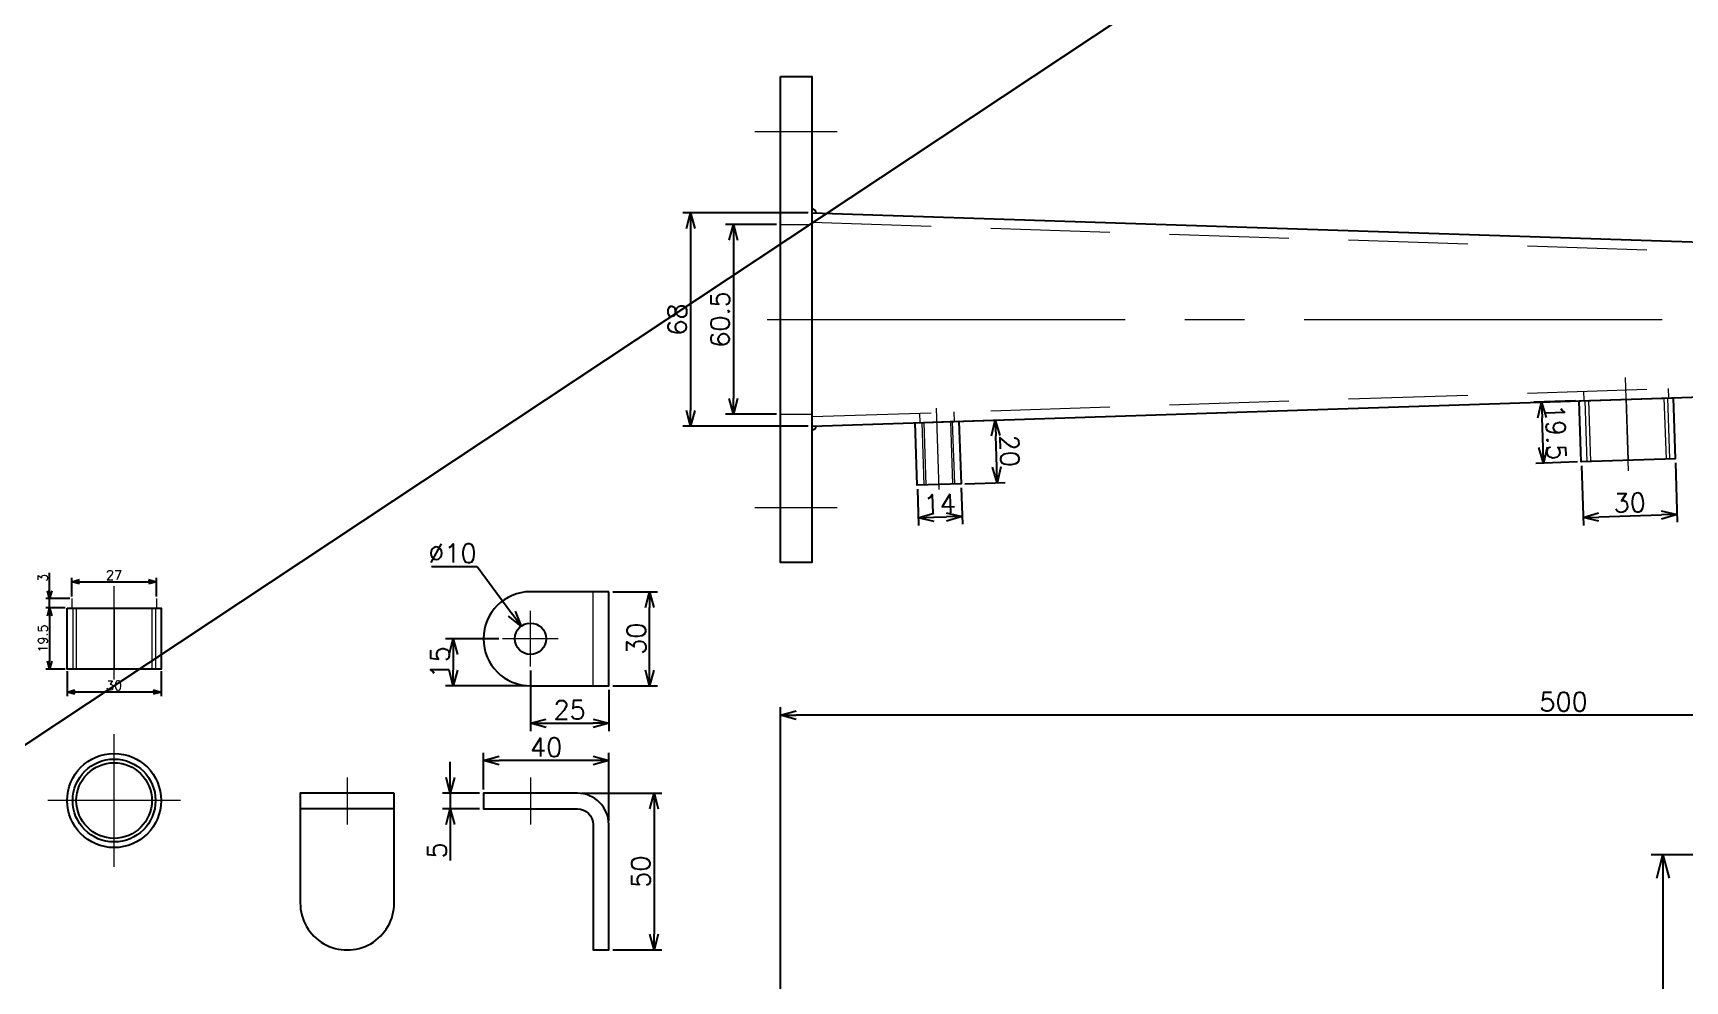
# Model space of a CAD drawing. Header units: millimetres. Extents: x -16130 to 36813, y -8099 to 27484.
# Drawn here: x 9068 to 9596, y 25850 to 26152 of the extents above; entities that cross this region are included whole.
import ezdxf

# ---------------------------------------------------------------- set-up
doc = ezdxf.new("R2010")
doc.units = ezdxf.units.MM
doc.header["$LTSCALE"] = 6
doc.header["$PDMODE"] = 99
doc.header["$PDSIZE"] = 1
doc.linetypes.add('CENTER2', pattern=[28.575, 19.05, -3.175, 3.175, -3.175])
doc.linetypes.add('HIDDEN', pattern=[9.525, 6.35, -3.175])
for name, color, linetype, lineweight in [('04_HIDDEN', 2, 'HIDDEN', 13), ('05_CENTER', 4, 'CENTER2', 13), ('08_DIM', 3, 'Continuous', 13)]:
    doc.layers.add(name, color=color, linetype=linetype, lineweight=lineweight)
doc.layers.add('10_DRAFT', color=8, linetype='Continuous', lineweight=0, plot=False)
doc.styles.add('KSS_TXT', font='txt.shx', dxfattribs={"bigfont": 'extfont2.shx'})
doc.dimstyles.new('KSS_DIM', dxfattribs={"dimtxt": 3, "dimasz": 2.5, "dimexe": 1.25, "dimexo": 0.625, "dimtad": 1, "dimdsep": 46, "dimtxsty": 'KSS_TXT', "dimblk": 'OPEN30', "dimcen": 0, "dimazin": 2, "dimtfac": 0.75, "dimtmove": 0, "dimatfit": 3, "dimldrblk": 'OPEN30', "dimfxl": 1, "dimtolj": 1, "dimarcsym": 0})
doc.dimstyles.new('KSS_DIM$3', dxfattribs={"dimtxt": 3, "dimasz": 2.5, "dimexe": 1.25, "dimexo": 0.625, "dimtad": 1, "dimtih": 1, "dimtoh": 1, "dimdsep": 46, "dimtxsty": 'KSS_TXT', "dimblk": 'OPEN30', "dimcen": 0, "dimazin": 2, "dimtfac": 0.75, "dimtofl": 0, "dimtmove": 0, "dimatfit": 3, "dimldrblk": 'OPEN30', "dimfxl": 1, "dimtolj": 1, "dimarcsym": 0})

# ---------------------------------------------------------------- blocks, each defined once
blk = doc.blocks.new('_Open30')
at = {"color": 0, "linetype": 'ByBlock', "lineweight": -2}
for p, q in [((-1, 0.268), (0, 0)), ((0, 0), (-1, -0.268)), ((0, 0), (-1, 0))]:
    blk.add_line(p, q, dxfattribs=at)
blk = doc.blocks.new('*D884')
at = {"layer": '08_DIM', "color": 0, "lineweight": -2, "transparency": 16777216}
for p, q in [((9800.62, 25890.16), (9689.52, 25890.16)), ((9692.02, 25885.16), (9692.02, 25731.66)), ((9326.25, 25726.66), (9694.52, 25726.66))]:
    blk.add_line(p, q, dxfattribs=at)
at = {"layer": 'Defpoints', "color": 0, "transparency": 16777216}
for p in [(9801.87, 25890.16), (9325, 25726.66), (9692.02, 25726.66)]:
    blk.add_point(p, dxfattribs=at)
at = {"layer": '08_DIM', "color": 0, "lineweight": -2, "transparency": 16777216, "xscale": 5, "yscale": 5, "zscale": 5}
for p, rotation in [((9692.02, 25890.16), 90), ((9692.02, 25726.66), 270)]:
    blk.add_blockref('_Open30', p, dxfattribs=dict(at, rotation=rotation))
at = {"layer": '08_DIM', "color": 0, "transparency": 16777216, "insert": (9687.77, 25808.41), "char_height": 6, "attachment_point": 5, "rotation": 90, "style": 'KSS_TXT'}
blk.add_mtext('\\A1;163.5', dxfattribs=at)
blk = doc.blocks.new('*D887')
at = {"layer": '08_DIM', "color": 0, "lineweight": -2, "transparency": 16777216}
for p, q in [((9315.72, 26094.94), (9275.68, 26094.94)), ((9278.18, 26089.94), (9278.18, 26031.94)), ((9315.72, 26026.94), (9275.68, 26026.94))]:
    blk.add_line(p, q, dxfattribs=at)
at = {"layer": 'Defpoints', "color": 0, "transparency": 16777216}
for p in [(9316.97, 26094.94), (9278.18, 26026.94), (9316.97, 26026.94)]:
    blk.add_point(p, dxfattribs=at)
at = {"layer": '08_DIM', "color": 0, "lineweight": -2, "transparency": 16777216, "xscale": 5, "yscale": 5, "zscale": 5}
for p, rotation in [((9278.18, 26094.94), 90), ((9278.18, 26026.94), 270)]:
    blk.add_blockref('_Open30', p, dxfattribs=dict(at, rotation=rotation))
at = {"layer": '08_DIM', "color": 0, "transparency": 16777216, "insert": (9273.93, 26060.94), "char_height": 6, "attachment_point": 5, "rotation": 90, "style": 'KSS_TXT'}
blk.add_mtext('\\A1;68', dxfattribs=at)
blk = doc.blocks.new('*D890')
at = {"layer": '08_DIM', "color": 0, "lineweight": -2, "transparency": 16777216}
for p, q in [((9306.87, 25804.91), (9306.87, 25937.22)), ((9801.87, 25934.72), (9311.87, 25934.72)), ((9806.87, 25891.41), (9806.87, 25937.22))]:
    blk.add_line(p, q, dxfattribs=at)
at = {"layer": 'Defpoints', "color": 0, "transparency": 16777216}
for p in [(9306.87, 25934.72), (9806.87, 25890.16), (9306.87, 25803.66)]:
    blk.add_point(p, dxfattribs=at)
at = {"layer": '08_DIM', "color": 0, "lineweight": -2, "transparency": 16777216, "xscale": 5, "yscale": 5, "zscale": 5, "rotation": 180}
blk.add_blockref('_Open30', (9306.87, 25934.72), dxfattribs=at)
at = {"layer": '08_DIM', "color": 0, "lineweight": -2, "transparency": 16777216, "xscale": 5, "yscale": 5, "zscale": 5}
blk.add_blockref('_Open30', (9806.87, 25934.72), dxfattribs=at)
at = {"layer": '08_DIM', "color": 0, "transparency": 16777216, "insert": (9556.87, 25938.98), "char_height": 6, "attachment_point": 5, "style": 'KSS_TXT'}
blk.add_mtext('\\A1;500', dxfattribs=at)
blk = doc.blocks.new('A$C30B32F76_1_1')
at = {"color": 0}
blk.add_line((-15, -12), (-45, -12), dxfattribs=at)
blk.add_lwpolyline([(-15, -7), (-45, -7), (-45, -42, 1.000008), (-15, -42)], format="xyb", close=True, dxfattribs=at)
at = {"layer": '05_CENTER'}
blk.add_line((-30, -2), (-30, -17), dxfattribs=at)
blk = doc.blocks.new('A$C580236FF_1_1')
at = {"color": 0}
for radius in [7, 4.86, 4.28]:
    blk.add_circle((0, 0), radius, dxfattribs=at)
at = {"layer": '05_CENTER'}
for p, q in [((0, -9.75), (0, 9.75)), ((9.75, 0), (-9.75, 0))]:
    blk.add_line(p, q, dxfattribs=at)
blk = doc.blocks.new('A$C4DCA1887_1_1')
at = {"color": 0}
for radius in [15, 13.22, 12.06]:
    blk.add_circle((0, 0), radius, dxfattribs=at)
at = {"layer": '05_CENTER'}
for p, q in [((0, -21.19), (0, 21.19)), ((21.19, 0), (-21.19, 0))]:
    blk.add_line(p, q, dxfattribs=at)
blk = doc.blocks.new('A$C63605BD2_1_1_1')
at = {"color": 0}
for p, q in [((-490, 77), (-5.71, 195.41)), ((-490, 9), (-6.17, -195.26))]:
    blk.add_line(p, q, dxfattribs=at)
for points in [[(0, -206.5), (-5, -206.5), (-5, 206.5), (0, 206.5)], [(-500, 120.5), (-490, 120.5), (-490, -34.5), (-500, -34.5)]]:
    blk.add_lwpolyline(points, close=True, dxfattribs=at)
at = {"color": 3}
for centre, radius, start, end in [((-4.25, 190.76), 4.88, 98.8311, 107.431), ((-490, 77), 1.5, 13.8582, 90), ((-490.75, 78.74), 4.88, 278.8311, 287.431), ((-490.91, 7.21), 5, 65.4564, 79.5156), ((-490, 9.19), 1.5, 270, 330.5665), ((-4.09, -190.71), 5, 245.4636, 259.517)]:
    blk.add_arc(centre, radius, start, end, dxfattribs=at)
at = {"layer": '04_HIDDEN'}
for p, q in [((-5, 192.5), (-5.71, 195.41)), ((-489.29, 74.09), (-5, 192.5)), ((-5, 192.5), (0, 192.5)), ((-489.29, 74.09), (-490, 77)), ((-500, 73.25), (-490, 73.25)), ((-500, 12.75), (-490, 12.75)), ((-488.83, 11.76), (-490, 9)), ((-488.83, 11.76), (-5, -192.5)), ((-5, -192.5), (-6.17, -195.26)), ((-5, -192.5), (0, -192.5))]:
    blk.add_line(p, q, dxfattribs=at)
at = {"layer": '05_CENTER'}
for p, q in [((-13.38, 192), (8.47, 192)), ((-508.15, 103), (-481.88, 103)), ((-13.38, 96), (8.47, 96)), ((-508.15, 43), (-481.88, 43)), ((-13.38, 0), (8.47, 0)), ((-508.15, -17), (-481.88, -17)), ((-13.38, -96), (8.47, -96)), ((-13.38, -192), (8.47, -192))]:
    blk.add_line(p, q, dxfattribs=at)
for name, p in [('A$C580236FF_1_1', (-450, 43)), ('A$C4DCA1887_1_1', (-230, 16.5))]:
    blk.add_blockref(name, p)
at = {"color": 0}
blk.add_blockref('A$C30B32F76_1_1', (-77, 0), dxfattribs=at)
blk = doc.blocks.new('A$C09AF2F59_1_1')
at = {"color": 0}
blk.add_lwpolyline([(25, 15), (0, 15, 1), (0, -15), (25, -15)], format="xyb", close=True, dxfattribs=at)
blk.add_circle((0, 0), 5, dxfattribs=at)
at = {"layer": '04_HIDDEN'}
blk.add_line((20, -15), (20, 15), dxfattribs=at)
at = {"layer": '05_CENTER'}
for p, q in [((0, -8.89), (0, 8.89)), ((8.89, 0), (-8.89, 0))]:
    blk.add_line(p, q, dxfattribs=at)
blk = doc.blocks.new('A$C091C3F56_1_1')
at = {"color": 0}
blk.add_lwpolyline([(-15, 0), (15, 0), (15, -19.5), (-15, -19.5)], close=True, dxfattribs=at)
at = {"layer": '04_HIDDEN'}
for p, q in [((-13.5, 3), (-13.5, 0)), ((-12.06, 0), (-12.06, -19.5)), ((13.22, 0), (13.22, -19.5)), ((13.5, 3), (13.5, 0)), ((-13.22, 0), (-13.22, -19.5)), ((12.06, 0), (12.06, -19.5))]:
    blk.add_line(p, q, dxfattribs=at)
at = {"layer": '05_CENTER'}
blk.add_line((0, -22.83), (0, 6.95), dxfattribs=at)
at = {"layer": '10_DRAFT'}
blk.add_line((0, 0), (0, -19.5), dxfattribs=at)
blk = doc.blocks.new('A$C0BF608F2_1_1')
at = {"color": 0}
blk.add_lwpolyline([(-7, 0), (7, 0), (7, -20), (-7, -20)], close=True, dxfattribs=at)
at = {"layer": '04_HIDDEN'}
for p, q in [((-5.5, 3), (-5.5, 0)), ((-4.86, 0), (-4.86, -20)), ((-4.28, 0), (-4.28, -20)), ((4.28, 0), (4.28, -20)), ((4.86, 0), (4.86, -20)), ((5.5, 3), (5.5, 0))]:
    blk.add_line(p, q, dxfattribs=at)
at = {"layer": '05_CENTER'}
blk.add_line((0, -21.57), (0, 4.36), dxfattribs=at)
blk = doc.blocks.new('A$C1AE7797E_1_1_1')
at = {"color": 0}
for p, q in [((-489.91, 34), (-5, 18.02)), ((-489.91, -34), (-5, -18.02))]:
    blk.add_line(p, q, dxfattribs=at)
for points in [[(-500, 77.5), (-490, 77.5), (-490, -77.5), (-500, -77.5)], [(0, -43), (-5, -43), (-5, 43), (0, 43)]]:
    blk.add_lwpolyline(points, close=True, dxfattribs=at)
at = {"color": 3}
for points in [[(-5, 18.02), (-7.99, 18.12), (-7.99, 18.12), (-5, 21.02)], [(-5, -18.02), (-7.99, -18.12), (-7.99, -18.12), (-5, -21.02)]]:
    blk.add_lwpolyline(points, close=True, dxfattribs=at)
for centre, start, end in [((-489.98, 33.79), 6.6623, 90.8054), ((-489.98, -33.79), 269.1946, 353.3377)]:
    blk.add_arc(centre, 1.44, start, end, dxfattribs=at)
at = {"layer": '04_HIDDEN'}
for p, q in [((-489.91, 34), (-490, 31)), ((-500, 30.25), (-490, 30.25)), ((-490, 31), (-5.09, 15.03)), ((-5, 18.02), (-5.09, 15.03)), ((-5, 15), (0, 15)), ((-490, -31), (-5.09, -15.03)), ((-5, -18.02), (-5.09, -15.03)), ((-5, -15), (0, -15)), ((-500, -30.25), (-490, -30.25)), ((-489.91, -34), (-490, -31))]:
    blk.add_line(p, q, dxfattribs=at)
at = {"layer": '05_CENTER'}
for p, q in [((-508.15, 60), (-481.88, 60)), ((-10.64, 33), (5.49, 33)), ((-504.23, 0), (2.46, 0)), ((-10.64, -33), (5.49, -33)), ((-508.15, -60), (-481.88, -60))]:
    blk.add_line(p, q, dxfattribs=at)
for name, p, rotation in [('A$C091C3F56_1_1', (-230, -25.44), 1.886962596826822), ('A$C0BF608F2_1_1', (-450, -32.69), 1.886962596823539)]:
    blk.add_blockref(name, p, dxfattribs=dict(rotation=rotation))
at = {"layer": '04_HIDDEN', "rotation": 268.1130373985578}
blk.add_blockref('A$C09AF2F59_1_1', (-107, 46.4), dxfattribs=at)
at = {"layer": '04_HIDDEN', "xscale": -0.9999999999999999, "rotation": 271.8869626014422}
blk.add_blockref('A$C09AF2F59_1_1', (-107, -46.4), dxfattribs=at)
blk = doc.blocks.new('*D1091')
at = {"layer": '08_DIM', "color": 0, "lineweight": -2, "transparency": 16777216}
for p, q in [((9305.62, 26091.19), (9289.37, 26091.19)), ((9291.87, 26086.19), (9291.87, 26035.69)), ((9305.62, 26030.69), (9289.37, 26030.69))]:
    blk.add_line(p, q, dxfattribs=at)
at = {"layer": 'Defpoints', "color": 0, "transparency": 16777216}
for p in [(9306.87, 26091.19), (9291.87, 26030.69), (9306.87, 26030.69)]:
    blk.add_point(p, dxfattribs=at)
at = {"layer": '08_DIM', "color": 0, "lineweight": -2, "transparency": 16777216, "xscale": 5, "yscale": 5, "zscale": 5}
for p, rotation in [((9291.87, 26091.19), 90), ((9291.87, 26030.69), 270)]:
    blk.add_blockref('_Open30', p, dxfattribs=dict(at, rotation=rotation))
at = {"layer": '08_DIM', "color": 0, "transparency": 16777216, "insert": (9287.62, 26060.94), "char_height": 6, "attachment_point": 5, "rotation": 90, "style": 'KSS_TXT'}
blk.add_mtext('\\A1;60.5', dxfattribs=at)
blk = doc.blocks.new('*D1097')
at = {"layer": '08_DIM', "color": 0, "lineweight": -2, "transparency": 16777216}
for p, q in [((9227.07, 25948.95), (9227.07, 25929.63)), ((9252.07, 25942.84), (9252.07, 25929.63)), ((9232.07, 25932.13), (9247.07, 25932.13))]:
    blk.add_line(p, q, dxfattribs=at)
at = {"layer": 'Defpoints', "color": 0, "transparency": 16777216}
for p in [(9227.07, 25950.2), (9252.07, 25944.09), (9252.07, 25932.13)]:
    blk.add_point(p, dxfattribs=at)
at = {"layer": '08_DIM', "color": 0, "lineweight": -2, "transparency": 16777216, "xscale": 5, "yscale": 5, "zscale": 5, "rotation": 180}
blk.add_blockref('_Open30', (9227.07, 25932.13), dxfattribs=at)
at = {"layer": '08_DIM', "color": 0, "lineweight": -2, "transparency": 16777216, "xscale": 5, "yscale": 5, "zscale": 5}
blk.add_blockref('_Open30', (9252.07, 25932.13), dxfattribs=at)
at = {"layer": '08_DIM', "color": 0, "transparency": 16777216, "insert": (9239.57, 25936.39), "char_height": 6, "attachment_point": 5, "style": 'KSS_TXT'}
blk.add_mtext('\\A1;25', dxfattribs=at)
blk = doc.blocks.new('*D1098')
at = {"layer": '08_DIM', "color": 0, "lineweight": -2, "transparency": 16777216}
for p, q in [((9253.32, 25974.09), (9267.62, 25974.09)), ((9265.12, 25949.09), (9265.12, 25969.09)), ((9253.32, 25944.09), (9267.62, 25944.09))]:
    blk.add_line(p, q, dxfattribs=at)
at = {"layer": 'Defpoints', "color": 0, "transparency": 16777216}
for p in [(9252.07, 25974.09), (9265.12, 25974.09), (9252.07, 25944.09)]:
    blk.add_point(p, dxfattribs=at)
at = {"layer": '08_DIM', "color": 0, "lineweight": -2, "transparency": 16777216, "xscale": 5, "yscale": 5, "zscale": 5}
for p, rotation in [((9265.12, 25974.09), 90), ((9265.12, 25944.09), 270)]:
    blk.add_blockref('_Open30', p, dxfattribs=dict(at, rotation=rotation))
at = {"layer": '08_DIM', "color": 0, "transparency": 16777216, "insert": (9260.87, 25959.09), "char_height": 6, "attachment_point": 5, "rotation": 90, "style": 'KSS_TXT'}
blk.add_mtext('\\A1;30', dxfattribs=at)
blk = doc.blocks.new('*D1099')
at = {"layer": '08_DIM', "color": 0, "lineweight": -2, "transparency": 16777216}
for p, q in [((9212.07, 25911.05), (9212.07, 25922.74)), ((9247.07, 25920.24), (9217.07, 25920.24)), ((9252.07, 25901.05), (9252.07, 25922.74))]:
    blk.add_line(p, q, dxfattribs=at)
at = {"layer": 'Defpoints', "color": 0, "transparency": 16777216}
for p in [(9212.07, 25920.24), (9212.07, 25909.8), (9252.07, 25899.8)]:
    blk.add_point(p, dxfattribs=at)
at = {"layer": '08_DIM', "color": 0, "lineweight": -2, "transparency": 16777216, "xscale": 5, "yscale": 5, "zscale": 5, "rotation": 180}
blk.add_blockref('_Open30', (9212.07, 25920.24), dxfattribs=at)
at = {"layer": '08_DIM', "color": 0, "lineweight": -2, "transparency": 16777216, "xscale": 5, "yscale": 5, "zscale": 5}
blk.add_blockref('_Open30', (9252.07, 25920.24), dxfattribs=at)
at = {"layer": '08_DIM', "color": 0, "transparency": 16777216, "insert": (9232.07, 25924.49), "char_height": 6, "attachment_point": 5, "style": 'KSS_TXT'}
blk.add_mtext('\\A1;40', dxfattribs=at)
blk = doc.blocks.new('*D1100')
at = {"layer": '08_DIM', "color": 0, "lineweight": -2, "transparency": 16777216}
for p, q in [((9243.32, 25909.8), (9269.04, 25909.8)), ((9266.54, 25904.8), (9266.54, 25864.8)), ((9253.32, 25859.8), (9269.04, 25859.8))]:
    blk.add_line(p, q, dxfattribs=at)
at = {"layer": 'Defpoints', "color": 0, "transparency": 16777216}
for p in [(9242.07, 25909.8), (9252.07, 25859.8), (9266.54, 25859.8)]:
    blk.add_point(p, dxfattribs=at)
at = {"layer": '08_DIM', "color": 0, "lineweight": -2, "transparency": 16777216, "xscale": 5, "yscale": 5, "zscale": 5}
for p, rotation in [((9266.54, 25909.8), 90), ((9266.54, 25859.8), 270)]:
    blk.add_blockref('_Open30', p, dxfattribs=dict(at, rotation=rotation))
at = {"layer": '08_DIM', "color": 0, "transparency": 16777216, "insert": (9262.29, 25884.8), "char_height": 6, "attachment_point": 5, "rotation": 90, "style": 'KSS_TXT'}
blk.add_mtext('\\A1;50', dxfattribs=at)
blk = doc.blocks.new('*D1101')
at = {"layer": '08_DIM', "color": 0, "lineweight": -2, "transparency": 16777216}
for p, q in [((9216.93, 25959.09), (9199.92, 25959.09)), ((9202.42, 25954.09), (9202.42, 25949.09)), ((9225.82, 25944.09), (9199.92, 25944.09))]:
    blk.add_line(p, q, dxfattribs=at)
at = {"layer": 'Defpoints', "color": 0, "transparency": 16777216}
for p in [(9218.18, 25959.09), (9202.42, 25944.09), (9227.07, 25944.09)]:
    blk.add_point(p, dxfattribs=at)
at = {"layer": '08_DIM', "color": 0, "lineweight": -2, "transparency": 16777216, "xscale": 5, "yscale": 5, "zscale": 5}
for p, rotation in [((9202.42, 25959.09), 90), ((9202.42, 25944.09), 270)]:
    blk.add_blockref('_Open30', p, dxfattribs=dict(at, rotation=rotation))
at = {"layer": '08_DIM', "color": 0, "transparency": 16777216, "insert": (9198.17, 25951.59), "char_height": 6, "attachment_point": 5, "rotation": 90, "style": 'KSS_TXT'}
blk.add_mtext('\\A1;15', dxfattribs=at)
blk = doc.blocks.new('*D1102')
at = {"layer": '08_DIM', "color": 0, "lineweight": -2, "transparency": 16777216}
for p, q in [((9195.53, 25982.12), (9210.03, 25982.12)), ((9210.03, 25982.12), (9221.12, 25967.13))]:
    blk.add_line(p, q, dxfattribs=at)
at = {"layer": 'Defpoints', "color": 0, "transparency": 16777216}
for p in [(9224.1, 25963.11), (9230.04, 25955.07)]:
    blk.add_point(p, dxfattribs=at)
at = {"layer": '08_DIM', "color": 0, "lineweight": -2, "transparency": 16777216, "xscale": 5, "yscale": 5, "zscale": 5, "rotation": 306.5040072123812}
blk.add_blockref('_Open30', (9224.1, 25963.11), dxfattribs=at)
at = {"layer": '08_DIM', "color": 0, "transparency": 16777216, "insert": (9202.16, 25986.37), "char_height": 6, "attachment_point": 5, "style": 'KSS_TXT'}
blk.add_mtext('\\A1;%%C10', dxfattribs=at)
blk = doc.blocks.new('*D1943')
at = {"layer": '08_DIM', "color": 0, "lineweight": -2, "transparency": 16777216}
for p, q in [((9800, 25890.16), (9584.85, 25890.16)), ((9588.6, 25882.66), (9588.6, 25768.18)), ((9320.24, 25760.68), (9592.35, 25760.68))]:
    blk.add_line(p, q, dxfattribs=at)
at = {"layer": 'Defpoints', "color": 0, "transparency": 16777216}
for p in [(9801.87, 25890.16), (9318.37, 25760.68), (9588.6, 25760.68)]:
    blk.add_point(p, dxfattribs=at)
at = {"layer": '08_DIM', "color": 0, "lineweight": -2, "transparency": 16777216, "xscale": 7.5, "yscale": 7.5, "zscale": 7.5}
for p, rotation in [((9588.6, 25890.16), 90), ((9588.6, 25760.68), 270)]:
    blk.add_blockref('_Open30', p, dxfattribs=dict(at, rotation=rotation))
at = {"layer": '08_DIM', "color": 0, "transparency": 16777216, "insert": (9582.23, 25825.42), "char_height": 9, "attachment_point": 5, "rotation": 90, "style": 'KSS_TXT'}
blk.add_mtext('\\A1;129.47', dxfattribs=at)
blk = doc.blocks.new('*D1945')
at = {"layer": '08_DIM', "color": 0, "lineweight": -2, "transparency": 16777216}
for p, q in [((9201.46, 25914.8), (9201.46, 25919.8)), ((9210.82, 25909.8), (9198.96, 25909.8)), ((9201.46, 25909.8), (9201.46, 25904.8)), ((9210.82, 25904.8), (9198.96, 25904.8)), ((9201.46, 25899.8), (9201.46, 25888.3))]:
    blk.add_line(p, q, dxfattribs=at)
at = {"layer": 'Defpoints', "color": 0, "transparency": 16777216}
for p in [(9212.07, 25909.8), (9201.46, 25904.8), (9212.07, 25904.8)]:
    blk.add_point(p, dxfattribs=at)
at = {"layer": '08_DIM', "color": 0, "lineweight": -2, "transparency": 16777216, "xscale": 5, "yscale": 5, "zscale": 5}
for p, rotation in [((9201.46, 25909.8), 270), ((9201.46, 25904.8), 90)]:
    blk.add_blockref('_Open30', p, dxfattribs=dict(at, rotation=rotation))
at = {"layer": '08_DIM', "color": 0, "transparency": 16777216, "insert": (9197.2, 25891.55), "char_height": 6, "attachment_point": 5, "rotation": 90, "style": 'KSS_TXT'}
blk.add_mtext('\\A1;5', dxfattribs=at)
blk = doc.blocks.new('*D2598')
at = {"layer": '08_DIM', "color": 0, "lineweight": -2, "transparency": 16777216}
for p, q in [((9080.66, 25972.52), (9080.66, 25978.53)), ((9083.16, 25977.28), (9105.16, 25977.28)), ((9107.66, 25972.52), (9107.66, 25978.53))]:
    blk.add_line(p, q, dxfattribs=at)
at = {"layer": 'Defpoints', "color": 0, "transparency": 16777216}
for p in [(9107.66, 25977.28), (9080.66, 25971.9), (9107.66, 25971.9)]:
    blk.add_point(p, dxfattribs=at)
at = {"layer": '08_DIM', "color": 0, "lineweight": -2, "transparency": 16777216, "xscale": 2.5, "yscale": 2.5, "zscale": 2.5, "rotation": 180}
blk.add_blockref('_Open30', (9080.66, 25977.28), dxfattribs=at)
at = {"layer": '08_DIM', "color": 0, "lineweight": -2, "transparency": 16777216, "xscale": 2.5, "yscale": 2.5, "zscale": 2.5}
blk.add_blockref('_Open30', (9107.66, 25977.28), dxfattribs=at)
at = {"layer": '08_DIM', "color": 0, "transparency": 16777216, "insert": (9094.16, 25979.4), "char_height": 3, "attachment_point": 5, "style": 'KSS_TXT'}
blk.add_mtext('\\A1;27', dxfattribs=at)
blk = doc.blocks.new('*D2599')
at = {"layer": '08_DIM', "color": 0, "lineweight": -2, "transparency": 16777216}
for p, q in [((9078.54, 25968.9), (9072.32, 25968.9)), ((9073.57, 25966.4), (9073.57, 25951.9)), ((9078.54, 25949.4), (9072.32, 25949.4))]:
    blk.add_line(p, q, dxfattribs=at)
at = {"layer": 'Defpoints', "color": 0, "transparency": 16777216}
for p in [(9079.16, 25968.9), (9073.57, 25949.4), (9079.16, 25949.4)]:
    blk.add_point(p, dxfattribs=at)
at = {"layer": '08_DIM', "color": 0, "lineweight": -2, "transparency": 16777216, "xscale": 2.5, "yscale": 2.5, "zscale": 2.5}
for p, rotation in [((9073.57, 25968.9), 90), ((9073.57, 25949.4), 270)]:
    blk.add_blockref('_Open30', p, dxfattribs=dict(at, rotation=rotation))
at = {"layer": '08_DIM', "color": 0, "transparency": 16777216, "insert": (9071.44, 25959.15), "char_height": 3, "attachment_point": 5, "rotation": 90, "style": 'KSS_TXT'}
blk.add_mtext('\\A1;19.5', dxfattribs=at)
blk = doc.blocks.new('*D2600')
at = {"layer": '08_DIM', "color": 0, "lineweight": -2, "transparency": 16777216}
for p, q in [((9073.57, 25974.4), (9073.57, 25980.15)), ((9080.04, 25971.9), (9072.32, 25971.9)), ((9073.57, 25968.9), (9073.57, 25971.9)), ((9078.54, 25968.9), (9072.32, 25968.9)), ((9073.57, 25966.4), (9073.57, 25963.9))]:
    blk.add_line(p, q, dxfattribs=at)
at = {"layer": 'Defpoints', "color": 0, "transparency": 16777216}
for p in [(9073.57, 25971.9), (9080.66, 25971.9), (9079.16, 25968.9)]:
    blk.add_point(p, dxfattribs=at)
at = {"layer": '08_DIM', "color": 0, "lineweight": -2, "transparency": 16777216, "xscale": 2.5, "yscale": 2.5, "zscale": 2.5}
for p, rotation in [((9073.57, 25971.9), 270), ((9073.57, 25968.9), 90)]:
    blk.add_blockref('_Open30', p, dxfattribs=dict(at, rotation=rotation))
at = {"layer": '08_DIM', "color": 0, "transparency": 16777216, "insert": (9071.44, 25978.52), "char_height": 3, "attachment_point": 5, "rotation": 90, "style": 'KSS_TXT'}
blk.add_mtext('\\A1;3', dxfattribs=at)
blk = doc.blocks.new('*D2604')
at = {"layer": '08_DIM', "color": 0, "lineweight": -2, "transparency": 16777216}
for p, q in [((9079.16, 25948.77), (9079.16, 25940.82)), ((9109.16, 25948.77), (9109.16, 25940.82)), ((9106.66, 25942.07), (9081.66, 25942.07))]:
    blk.add_line(p, q, dxfattribs=at)
at = {"layer": 'Defpoints', "color": 0, "transparency": 16777216}
for p in [(9079.16, 25949.4), (9109.16, 25949.4), (9079.16, 25942.07)]:
    blk.add_point(p, dxfattribs=at)
at = {"layer": '08_DIM', "color": 0, "lineweight": -2, "transparency": 16777216, "xscale": 2.5, "yscale": 2.5, "zscale": 2.5, "rotation": 180}
blk.add_blockref('_Open30', (9079.16, 25942.07), dxfattribs=at)
at = {"layer": '08_DIM', "color": 0, "lineweight": -2, "transparency": 16777216, "xscale": 2.5, "yscale": 2.5, "zscale": 2.5}
blk.add_blockref('_Open30', (9109.16, 25942.07), dxfattribs=at)
at = {"layer": '08_DIM', "color": 0, "transparency": 16777216, "insert": (9094.16, 25944.2), "char_height": 3, "attachment_point": 5, "style": 'KSS_TXT'}
blk.add_mtext('\\A1;30', dxfattribs=at)
blk = doc.blocks.new('*D2633')
at = {"layer": '08_DIM', "color": 0, "lineweight": -2, "transparency": 16777216}
for p, q in [((9562.57, 26014.27), (9563.19, 25995.26)), ((9592.55, 26015.26), (9593.18, 25996.25)), ((9568.11, 25997.93), (9588.1, 25998.59))]:
    blk.add_line(p, q, dxfattribs=at)
at = {"layer": 'Defpoints', "color": 0, "transparency": 16777216}
for p in [(9562.52, 26015.52), (9592.51, 26016.51), (9593.09, 25998.75)]:
    blk.add_point(p, dxfattribs=at)
at = {"layer": '08_DIM', "color": 0, "lineweight": -2, "transparency": 16777216, "xscale": 5, "yscale": 5, "zscale": 5}
for p, rotation in [((9563.11, 25997.76), 181.8869625968297), ((9593.09, 25998.75), 1.886962596829707)]:
    blk.add_blockref('_Open30', p, dxfattribs=dict(at, rotation=rotation))
at = {"layer": '08_DIM', "color": 0, "transparency": 16777216, "insert": (9577.96, 26002.5), "char_height": 6, "attachment_point": 5, "rotation": 1.887, "style": 'KSS_TXT'}
blk.add_mtext('\\A1;30', dxfattribs=at)
blk = doc.blocks.new('*D2634')
at = {"layer": '08_DIM', "color": 0, "lineweight": -2, "transparency": 16777216}
for p, q in [((9350.58, 26006.79), (9350.96, 25995.17)), ((9364.57, 26007.25), (9364.95, 25995.63)), ((9355.88, 25997.83), (9359.87, 25997.96))]:
    blk.add_line(p, q, dxfattribs=at)
at = {"layer": 'Defpoints', "color": 0, "transparency": 16777216}
for p in [(9364.53, 26008.5), (9350.54, 26008.03), (9364.87, 25998.13)]:
    blk.add_point(p, dxfattribs=at)
at = {"layer": '08_DIM', "color": 0, "lineweight": -2, "transparency": 16777216, "xscale": 5, "yscale": 5, "zscale": 5}
for p, rotation in [((9350.88, 25997.66), 181.8869625968229), ((9364.87, 25998.13), 1.886962596822926)]:
    blk.add_blockref('_Open30', p, dxfattribs=dict(at, rotation=rotation))
at = {"layer": '08_DIM', "color": 0, "transparency": 16777216, "insert": (9357.73, 26002.14), "char_height": 6, "attachment_point": 5, "rotation": 1.887, "style": 'KSS_TXT'}
blk.add_mtext('\\A1;14', dxfattribs=at)
blk = doc.blocks.new('*D2635')
at = {"layer": '08_DIM', "color": 0, "lineweight": -2, "transparency": 16777216}
for p, q in [((9365.12, 26028.53), (9377.93, 26028.95)), ((9375.93, 26013.87), (9375.6, 26023.87)), ((9365.78, 26008.54), (9378.59, 26008.96))]:
    blk.add_line(p, q, dxfattribs=at)
at = {"layer": 'Defpoints', "color": 0, "transparency": 16777216}
for p in [(9363.87, 26028.48), (9375.43, 26028.87), (9364.53, 26008.5)]:
    blk.add_point(p, dxfattribs=at)
at = {"layer": '08_DIM', "color": 0, "lineweight": -2, "transparency": 16777216, "xscale": 5, "yscale": 5, "zscale": 5}
for p, rotation in [((9375.43, 26028.87), 91.88696259683296), ((9376.09, 26008.88), 271.8869625968329)]:
    blk.add_blockref('_Open30', p, dxfattribs=dict(at, rotation=rotation))
at = {"layer": '08_DIM', "color": 0, "transparency": 16777216, "insert": (9380.01, 26019.01), "char_height": 6, "attachment_point": 5, "rotation": 271.887, "style": 'KSS_TXT'}
blk.add_mtext('\\A1;20', dxfattribs=at)
blk = doc.blocks.new('*D2636')
at = {"layer": '08_DIM', "color": 0, "lineweight": -2, "transparency": 16777216}
for p, q in [((9560.63, 26034.97), (9547.35, 26034.53)), ((9550.32, 26020.12), (9550.01, 26029.61)), ((9561.28, 26015.48), (9547.99, 26015.04))]:
    blk.add_line(p, q, dxfattribs=at)
at = {"layer": 'Defpoints', "color": 0, "transparency": 16777216}
for p in [(9561.88, 26035.01), (9549.85, 26034.61), (9562.52, 26015.52)]:
    blk.add_point(p, dxfattribs=at)
at = {"layer": '08_DIM', "color": 0, "lineweight": -2, "transparency": 16777216, "xscale": 5, "yscale": 5, "zscale": 5}
for p, rotation in [((9549.85, 26034.61), 91.88696259683157), ((9550.49, 26015.12), 271.8869625968316)]:
    blk.add_blockref('_Open30', p, dxfattribs=dict(at, rotation=rotation))
at = {"layer": '08_DIM', "color": 0, "transparency": 16777216, "insert": (9554.42, 26025.01), "char_height": 6, "attachment_point": 5, "rotation": 271.887, "style": 'KSS_TXT'}
blk.add_mtext('\\A1;19.5', dxfattribs=at)

msp = doc.modelspace()

# ---------------------------------------------------------------- linework, layer by layer
at = {"color": 2}
msp.add_line((10501.03487, 26876.38116), (5833.28263, 23783.09533), dxfattribs=at)
at = {"color": 0}
msp.add_line((9183.57737, 25904.8006), (9153.57737, 25904.8006), dxfattribs=at)
for points in [[(9252.06996, 25974.09232), (9227.06996, 25974.09232, 1), (9227.06996, 25944.09232), (9252.06996, 25944.09232)], [(9183.57737, 25909.8006), (9153.57737, 25909.8006), (9153.57737, 25874.80084, 1.000008192), (9183.57737, 25874.8006)], [(9242.06996, 25909.8006), (9212.06996, 25909.8006), (9212.06996, 25904.8006), (9242.06996, 25904.8006, -0.414213562), (9247.06996, 25899.8006), (9247.06996, 25859.8006), (9252.06996, 25859.8006), (9252.06996, 25899.8006, 0.414213562)]]:
    msp.add_lwpolyline(points, format="xyb", close=True, dxfattribs=at)
msp.add_circle((9227.06996, 25959.09232), 5, dxfattribs=at)
at = {"layer": '04_HIDDEN'}
msp.add_line((9247.06996, 25944.09232), (9247.06996, 25974.09232), dxfattribs=at)
at = {"layer": '05_CENTER'}
for p, q in [((9227.06996, 25950.19924), (9227.06996, 25967.9854)), ((9235.96305, 25959.09232), (9218.17688, 25959.09232)), ((9168.57737, 25914.8006), (9168.57737, 25899.8006)), ((9227.06996, 25914.8006), (9227.06996, 25899.8006))]:
    msp.add_line(p, q, dxfattribs=at)

# ---------------------------------------------------------------- block references
for name, p in [('A$C1AE7797E_1_1_1', (9806.87436, 26060.93942)), ('A$C091C3F56_1_1', (9094.16246, 25968.89637)), ('A$C4DCA1887_1_1', (9094.16246, 25907.4708)), ('A$C63605BD2_1_1_1', (9806.87436, 25683.65839))]:
    msp.add_blockref(name, p)

# ---------------------------------------------------------------- dimensions: what is measured, and where the dimension line sits
at = {"layer": '08_DIM'}
for base, p1, p2, angle, override, picture, middle in [((9278.18163, 26026.93942), (9316.96855, 26094.93942), (9316.96855, 26026.93942), 90, {"dimscale": 2}, '*D887', (9273.93163, 26060.93942)), ((9291.87301, 26030.68942), (9306.87436, 26091.18942), (9306.87436, 26030.68942), 90, {"dimscale": 2}, '*D1091', (9287.61884, 26060.93942)), ((9549.8458, 26034.61171), (9562.52458, 26015.51884), (9561.88249, 26035.00827), 271.8869626, {"dimscale": 2}, '*D2636', (9554.4187, 26025.00708)), ((9375.43382, 26028.8656), (9364.52912, 26008.49549), (9363.87056, 26028.48464), 271.8869626, {"dimscale": 2}, '*D2635', (9380.01079, 26019.01096)), ((9593.09329, 25998.75092), (9562.52458, 26015.51884), (9592.50831, 26016.50667), 1.8869626, {"dimscale": 2}, '*D2633', (9577.96148, 26002.5047)), ((9364.87077, 25998.12527), (9350.53671, 26008.0345), (9364.52912, 26008.49549), 1.8869626, {"dimscale": 2}, '*D2634', (9357.73462, 26002.14247)), ((9073.56911, 25971.89637), (9079.16246, 25968.89637), (9080.66246, 25971.89637), 90, {"dimscale": 1}, '*D2600', (9071.44411, 25978.52137)), ((9265.12137, 25974.09232), (9252.06996, 25944.09232), (9252.06996, 25974.09232), 90, {"dimscale": 2}, '*D1098', (9260.87137, 25959.09232)), ((9073.56911, 25949.39637), (9079.16246, 25968.89637), (9079.16246, 25949.39637), 90, {"dimscale": 1}, '*D2599', (9071.44203, 25959.14637)), ((9202.42438, 25944.09232), (9218.17688, 25959.09232), (9227.06996, 25944.09232), 90, {"dimscale": 2}, '*D1101', (9198.17021, 25951.59232)), ((9201.45506, 25904.8006), (9212.06996, 25909.8006), (9212.06996, 25904.8006), 90, {"dimscale": 2}, '*D1945', (9197.20089, 25891.5506)), ((9266.54435, 25859.8006), (9242.06996, 25909.8006), (9252.06996, 25859.8006), 90, {"dimscale": 2}, '*D1100', (9262.29018, 25884.8006))]:
    dim = msp.add_linear_dim(base=base, p1=p1, p2=p2, angle=angle, dimstyle='KSS_DIM', override=override, dxfattribs=at)
    dim.commit()
    dim.dimension.update_dxf_attribs({"geometry": picture, "text_midpoint": middle})
dim = msp.add_diameter_dim_2p(p1=(9230.04436, 25955.07325), p2=(9224.09557, 25963.1114), dimstyle='KSS_DIM$3', override={"dimscale": 2, "dimpost": '%%C<>'}, dxfattribs=at)
dim.commit()
dim.dimension.update_dxf_attribs({"geometry": '*D1102', "text_midpoint": (9202.15539, 25982.11662), "dimtype": 163})
for base, p1, p2, override, picture, middle in [((9107.66246, 25977.27766), (9080.66246, 25971.89637), (9107.66246, 25971.89637), {"dimscale": 1}, '*D2598', (9094.16246, 25979.40266)), ((9079.16246, 25942.07128), (9109.16246, 25949.39637), (9079.16246, 25949.39637), {"dimscale": 1}, '*D2604', (9094.16246, 25944.19628)), ((9252.06996, 25932.13154), (9227.06996, 25950.19924), (9252.06996, 25944.09232), {"dimscale": 2}, '*D1097', (9239.56996, 25936.3857)), ((9306.87436, 25934.72317), (9806.87436, 25890.15839), (9306.87436, 25803.65839), {"dimscale": 2}, '*D890', (9556.87436, 25938.97734)), ((9212.06996, 25920.23641), (9252.06996, 25899.8006), (9212.06996, 25909.8006), {"dimscale": 2}, '*D1099', (9232.06996, 25924.48641))]:
    dim = msp.add_linear_dim(base=base, p1=p1, p2=p2, dimstyle='KSS_DIM', override=override, dxfattribs=at)
    dim.commit()
    dim.dimension.update_dxf_attribs({"geometry": picture, "text_midpoint": middle})
at = {"layer": '08_DIM', "color": 1}
for base, p2, override, picture, middle in [((9588.60002, 25760.6841), (9318.36658, 25760.6841), {"dimscale": 3}, '*D1943', (9582.22502, 25825.42124)), ((9692.0211, 25726.65839), (9324.99529, 25726.65839), {"dimscale": 2}, '*D884', (9687.76693, 25808.40839))]:
    dim = msp.add_linear_dim(base=base, p1=(9801.87436, 25890.15839), p2=p2, angle=90, dimstyle='KSS_DIM', override=override, dxfattribs=at)
    dim.commit()
    dim.dimension.update_dxf_attribs({"geometry": picture, "text_midpoint": middle})

doc.saveas('drawing.dxf')
